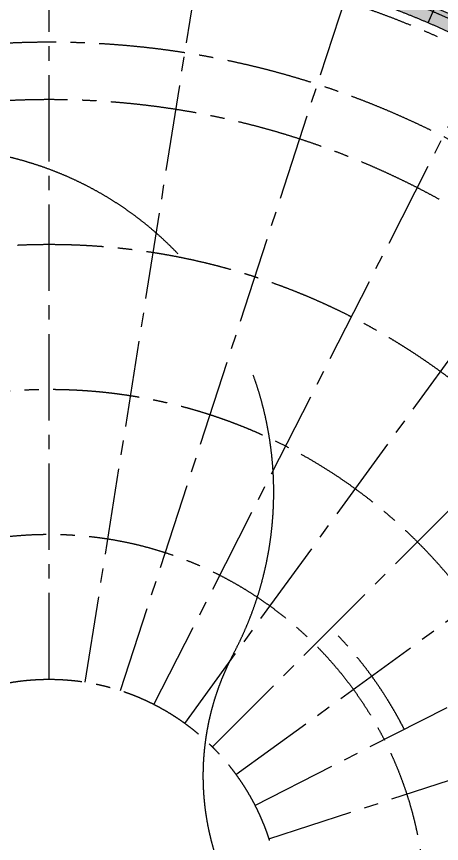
# Model space of a CAD drawing. Extents: x 104132 to 3338343, y -1228862 to 1409848.
# Drawn here: x 1500830 to 1528974, y 101156 to 155909 of the extents above; entities that cross this region are included whole.
import ezdxf

# ---------------------------------------------------------------- set-up
doc = ezdxf.new("R2010")
doc.units = 0
for name, pattern in [('CENTER', [50.800000000000004, 31.75, -6.35, 6.35, -6.35]), ('CENTER2', [28.575000000000003, 19.05, -3.175, 3.175, -3.175]), ('HIDDEN', [9.524999999999999, 6.35, -3.175])]:
    doc.linetypes.add(name, pattern=pattern)
doc.layers.get('0').update_dxf_attribs({"color": 8})
doc.layers.get('Defpoints').update_dxf_attribs({"color": 8})
for name, color, linetype in [('#幕墙线-平面', 8, 'Continuous'), ('#标注', 8, 'Continuous'), ('#虚线', 8, 'HIDDEN'), ('#轴线', 8, 'CENTER2'), ('A-FLOR-UNDR', 8, 'Continuous'), ('DOTE', 8, 'CENTER'), ('IEL-FINE', 8, 'Continuous')]:
    doc.layers.add(name, color=color, linetype=linetype)
doc.styles.add('JHZX', font='jrs.shx', dxfattribs={"width": 0.6, "bigfont": 'jhz.shx'})
doc.dimstyles.new('JZBZ-300', dxfattribs={"dimscale": 300, "dimtxt": 3, "dimasz": 1.5, "dimexe": 1, "dimexo": 1, "dimgap": 0.5, "dimtad": 1, "dimdec": 0, "dimdsep": 46, "dimtxsty": 'JHZX', "dimblk1": 'ARCHTICK', "dimblk2": 'ARCHTICK', "dimsah": 1, "dimcen": 0, "dimclrd": 1, "dimclre": 1, "dimclrt": 2, "dimadec": 3, "dimazin": 2, "dimtfac": 1, "dimtdec": 0, "dimtix": 1, "dimtmove": 0, "dimatfit": 3, "dimfxl": 1, "dimtolj": 1, "dimlwd": -1, "dimlwe": -1, "dimarcsym": 1})

# ---------------------------------------------------------------- blocks, each defined once
blk = doc.blocks.new('_ARCHTICK')
at = {"color": 0, "linetype": 'ByBlock', "const_width": 0.15}
blk.add_lwpolyline([(-0.5, -0.5), (0.5, 0.5)], dxfattribs=at)
blk = doc.blocks.new('*D19')
at = {"layer": '#标注', "color": 1, "ltscale": 300, "transparency": 16777216}
for p, q in [((619551.1169790691, -99262.62983607664), (623086.650885002, -95727.09593014367)), ((626481.0114758799, -107376.4938008729), (630526.0964477547, -104437.5675394103))]:
    blk.add_line(p, q, dxfattribs=at)
blk.add_arc((571467.8558583846, -147345.8909567615), 72699.9999999996, 36.00000000000093, 45.00000000000025, dxfattribs=at)
at = {"layer": 'Defpoints', "color": 0, "ltscale": 300, "transparency": 16777216}
for p in [(619338.9849447131, -99474.76187043265), (627966.3672563055, -101594.2985274379), (626238.3063775674, -107552.8293765606), (571467.8558583846, -147345.8909567615)]:
    blk.add_point(p, dxfattribs=at)
at = {"layer": '#标注', "color": 1, "ltscale": 300, "transparency": 16777216, "xscale": 450, "yscale": 450, "zscale": 450}
for p, rotation in [((622874.5188506462, -95939.22796449962), 135.0000000000003), ((630283.3913494423, -104613.903115098), 306.0000000000009)]:
    blk.add_blockref('_ARCHTICK', p, dxfattribs=dict(at, rotation=rotation))
at = {"layer": '#标注', "color": 2, "ltscale": 300, "transparency": 16777216, "insert": (627205.6131368661, -99741.34901415877), "char_height": 900, "attachment_point": 5, "rotation": 310.5000000000006, "style": 'JHZX'}
blk.add_mtext('\\A1;9°', dxfattribs=at)
blk = doc.blocks.new('*D30')
at = {"layer": '#标注', "color": 1, "ltscale": 300, "transparency": 16777216}
for p, q in [((523384.5947377005, -99262.62983607649), (519849.0608317679, -95727.09593014393)), ((516454.7002408908, -107376.4938008714), (512409.6152690164, -104437.567539409))]:
    blk.add_line(p, q, dxfattribs=at)
blk.add_arc((571467.8558583849, -147345.8909567613), 72699.99999999884, 134.9999999999997, 143.9999999999977, dxfattribs=at)
at = {"layer": 'Defpoints', "color": 0, "ltscale": 300, "transparency": 16777216}
for p in [(517441.2270461799, -98700.09587447217), (523596.7267720564, -99474.76187043244), (516697.4053392033, -107552.8293765592), (571467.8558583849, -147345.8909567613)]:
    blk.add_point(p, dxfattribs=at)
at = {"layer": '#标注', "color": 1, "ltscale": 300, "transparency": 16777216, "xscale": 450, "yscale": 450, "zscale": 450}
for p, rotation in [((520061.1928661239, -95939.2279644999), 44.99999999999975), ((512652.3203673288, -104613.9031150968), 233.9999999999976)]:
    blk.add_blockref('_ARCHTICK', p, dxfattribs=dict(at, rotation=rotation))
at = {"layer": '#标注', "color": 2, "ltscale": 300, "transparency": 16777216, "insert": (515730.0985799045, -99741.34901415827), "char_height": 900, "attachment_point": 5, "rotation": 49.49999999999863, "style": 'JHZX'}
blk.add_mtext('\\A1;9°', dxfattribs=at)
blk = doc.blocks.new('JHEG')
at = {"layer": 'IEL-FINE', "ltscale": 300}
h = blk.add_hatch(dxfattribs=at)
h.set_pattern_fill('DOTS', color=256, scale=500)
h.set_pattern_definition([(0, (580162.4837527844, -365125.1705730569), (396.875, 793.75), [0, -793.75])])
edge = h.paths.add_edge_path()
edge.add_arc((645162.4837523393, -300125.1705729297), 63900.00000046263, 342.6463111982592, 380.999999997027)
edge.add_arc((645162.4837529245, -300125.1705730023), 63899.99999984968, 20.99999999707111, 50.756097309545)
edge.add_arc((645162.4837524984, -300125.170573428), 63900.00000046843, 50.7560973095733, 79.71428571582106)
edge.add_arc((645162.4837527919, -300125.1705729816), 63899.9999999249, 79.7142857158291, 120.59456942226)
edge.add_arc((645162.4837532562, -300125.1705737507), 63900.00000083794, 120.5945694223163, 128.0926968211029)
edge.add_arc((645162.4834080925, -300125.1701365715), 63899.9994438282, 128.092696819366, 128.5205922002064)
edge.add_arc((607732.452140335, -253103.8697244947), 3800.000000000593, 128.5205922001878, 304.982298257914)
edge.add_arc((632729.3492821137, -288826.6234437056), 39800.00000000153, 74.61122183841042, 124.98229825793041, ccw=False)
edge.add_arc((637240.5931537948, -272436.1176940282), 22800.00000000187, -28.017036869638787, 74.61122183840718, ccw=False)
edge.add_arc((672552.9114220851, -291225.4811350583), 17199.9999999999, 151.9829631303609, 245.4315457967064)
edge.add_arc((654882.2561615931, -329877.7507018608), 25299.99999999915, 22.132326184361716, 65.4315457967054, ccw=False)
edge.add_arc((692027.5365157495, -314770.198040612), 14800.00000001671, 202.1323261843609, 342.646311198207)
edge = h.paths.add_edge_path()
edge.add_line((585393.1785369937, -325671.7976306874), (634762.061088545, -304570.52455711))
edge.add_line((634762.061088545, -304570.52455711), (696380.8516538432, -340146.1499407811))
edge.add_arc((645162.4837527844, -300125.1705730569), 65000, 321.9966625949723, 563.1428571429774)
edge = h.paths.add_edge_path()
edge.add_line((593852.8340444822, -322055.9673395013), (634762.0610885465, -304570.5245571095))
edge.add_line((634762.0610885465, -304570.5245571095), (688321.8949620615, -335493.3091170664))
edge.add_arc((645162.4837527843, -300125.1705730566), 55799.99999999785, 320.6661747315358, 328.1624782428465)
edge.add_arc((692027.5365157397, -314770.1980406173), 14800.00000000568, 202.132326184356, 272.0897973309735, ccw=False)
edge.add_arc((654882.256161593, -329877.7507018607), 25299.99999999915, 22.13232618436137, 65.43154579670521)
edge.add_arc((672552.911422085, -291225.4811350583), 17199.99999999977, 151.982963130361, 245.4315457967066, ccw=False)
edge.add_arc((637240.5931537944, -272436.1176940284), 22800.00000000213, 331.9829631303617, 434.6112218384064)
edge.add_arc((632729.3492821138, -288826.6234437065), 39800.00000000234, 74.61122183841084, 116.6062337190367)
edge.add_arc((645162.4837527843, -300125.1705730566), 55799.99999999785, 122.8372652664653, 203.142857143032)
at = {"layer": '#幕墙线-平面', "ltscale": 300}
blk.add_lwpolyline([(670276.7832754399, -241367.3459070067), (670709.1108102647, -240355.8653572)], dxfattribs=at)
at = {"layer": '#虚线', "ltscale": 3000}
for points in [[(643290.9732576491, -250453.5586846916, 0.2233940099503566), (609911.0819057055, -256217.3199562211, -0.3845499689918698)], [(640863.9942963178, -236369.9120574431, -0.01122044458814238), (643728.6914419014, -236241.2583602832, -0.01683154984376866), (648029.3464109026, -236289.5136210087, -0.01683154983502595), (652317.0137733858, -236626.9603606077, -0.01683154984216266), (656572.2693287177, -237252.0698612957, -0.1043456617683523), (681000.0109044033, -247220.712843515, -0.01058174950899292), (683206.4500848398, -248784.4788585365, -0.0118037159294593), (685587.0880573887, -250637.1784253027, -0.02512099485100906), (690346.6070706045, -254941.0472552361, -0.01254510644428908), (692556.0247825383, -257264.2061804881, -0.01363633550104597), (694822.1106871361, -259911.5975815778, -0.0130907170777442), (696858.6696897106, -262565.692946568, -0.01309071711151972), (698753.5330448468, -265322.7362361352, -0.01309071708933344), (700501.5070555051, -268175.1705746067, -0.01309071708410971), (702097.8006491481, -271115.1776411263, -0.01309071708399996), (703538.0384967133, -274134.6990817863, -0.0130907170921641), (704818.273007126, -277225.458600161, -0.01309071705570762), (705934.9951427538, -280378.984628524, -0.01309071712132173), (706885.1440539878, -283586.6335959758, -0.01287193214624883)], [(665401.4932934277, -306868.2819951698, -0.4319543866443332), (657368.6125054577, -283146.0587293103, 0.4803450258071387), (643290.9627259843, -250453.5557860065)]]:
    blk.add_lwpolyline(points, format="xyb", dxfattribs=at)
at = {"layer": 'A-FLOR-UNDR', "ltscale": 5}
blk.add_arc((645162.4837527886, -300125.1705730566), 65000.00000000004, 322.2636191930537, 203.5673912489381, dxfattribs=at)
blk = doc.blocks.new('轴网20240313')
at = {"layer": '#标注', "ltscale": 300}
blk.add_circle((571467.8558583846, -147345.8909567604), 64699.99999999999, dxfattribs=at)
at = {"layer": '#轴线', "ltscale": 300}
for p, q in [((571467.8558583846, -132045.8909567604), (571467.8558583846, -79645.89095676038)), ((573861.3031735003, -132234.2593456547), (582058.4691416083, -80479.39029846957)), ((576195.8158723214, -132794.7262574446), (592388.3063775685, -82959.36480357847)), ((578413.9105043998, -133713.4911366784), (602203.012690752, -87024.74926920794)), ((580460.9702184594, -134967.9309428236), (611260.9174385851, -92575.4404375765)), ((582286.5896105387, -136527.1572046062), (619338.984944714, -99474.76187043102)), ((583845.8158723214, -138352.7765966856), (626238.3063775685, -107552.8293765599)), ((585100.2556784668, -140399.8363107453), (631788.9975459371, -116610.734124393)), ((586019.0205577004, -142617.9309428236), (635854.3820115665, -126425.4404375765))]:
    blk.add_line(p, q, dxfattribs=at)
for radius in [64700, 63300, 57500, 53700, 44100, 34500, 24900, 15300]:
    blk.add_circle((571467.8558583846, -147345.8909567604), radius, dxfattribs=at)
blk.add_arc((571467.8558583846, -147345.8909567604), 26400, 26.99999999856112, 45, dxfattribs=at)
at = {"layer": '#标注', "ltscale": 300}
for base, center, p1, p2, picture, middle in [((517441.2270461799, -98700.09587447217), (571467.8558583849, -147345.8909567613), (523596.7267720564, -99474.76187043241), (516697.4053392033, -107552.8293765591), '*D30', (515730.0985799045, -99741.34901415827)), ((627966.3672563055, -101594.2985274379), (571467.8558583846, -147345.8909567615), (626238.3063775674, -107552.8293765606), (619338.9849447131, -99474.76187043265), '*D19', (627205.6131368661, -99741.34901415883))]:
    dim = blk.add_angular_dim_3p(base=base, center=center, p1=p1, p2=p2, dimstyle='JZBZ-300', dxfattribs=at)
    dim.commit()
    dim.dimension.update_dxf_attribs({"geometry": picture, "text_midpoint": middle})

msp = doc.modelspace()

# ---------------------------------------------------------------- block references
at = {"layer": '#幕墙线-平面'}
msp.add_blockref('JHEG', (857825.0679282508, 396852.6560800547), dxfattribs=at)
at = {"layer": 'DOTE'}
msp.add_blockref('轴网20240313', (931519.6958226506, 244073.3764637583), dxfattribs=at)

doc.saveas('drawing.dxf')
